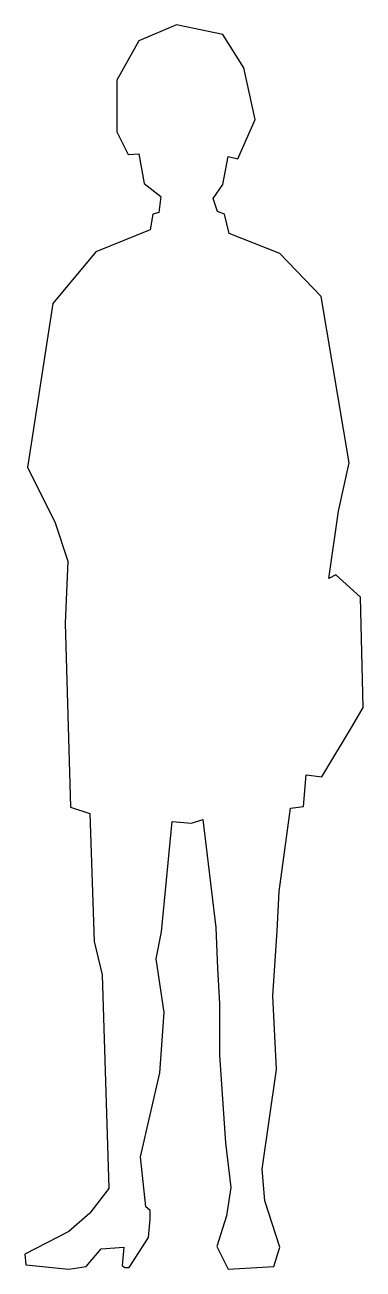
# Model space of a CAD drawing. Extents: x -10274 to -9812, y -4499 to -2798.
import ezdxf

# ---------------------------------------------------------------- set-up
doc = ezdxf.new("R2010")
doc.units = 0
doc.layers.get('0').update_dxf_attribs({"linetype": 'CONTINUOUS'})

msp = doc.modelspace()

# ---------------------------------------------------------------- linework, layer by layer
at = {"color": 0}
msp.add_lwpolyline([(-10003.8, -2811.4), (-10067.2, -2798.2), (-10118.7, -2819.8), (-10148.7, -2873.7), (-10148.7, -2944.3), (-10133.1, -2975.5), (-10118.7, -2974.3), (-10111.5, -3015), (-10088.8, -3032.9), (-10091.2, -3054.5), (-10099.6, -3056.9), (-10103.2, -3078.4), (-10177.4, -3108.4), (-10236.1, -3179), (-10270.8, -3403), (-10233.7, -3477.2), (-10215.7, -3531.1), (-10219.3, -3616.1), (-10212.1, -3867.6), (-10185.8, -3876), (-10179.8, -4050.8), (-10169, -4096.4), (-10159.5, -4388.6), (-10185.8, -4422.1), (-10214.5, -4447.2), (-10274.4, -4478.4), (-10273.2, -4492.7), (-10214.5, -4498.7), (-10190.6, -4495.1), (-10170.2, -4471.2), (-10139.1, -4468.8), (-10141.5, -4493.9), (-10137.9, -4496.3), (-10131.9, -4496.3), (-10105.6, -4455.6), (-10103.2, -4430.5), (-10103.2, -4418.5), (-10109.2, -4413.7), (-10116.3, -4345.4), (-10090, -4230.5), (-10084, -4147.9), (-10094.8, -4074.8), (-10087.6, -4037.7), (-10073.2, -3886.8), (-10046.9, -3889.2), (-10031.3, -3884.4), (-10013.4, -4031.7), (-10011, -4088), (-10008.6, -4135.9), (-10008.6, -4206.5), (-10000.2, -4326.3), (-9993, -4387.4), (-9999, -4425.7), (-10012.2, -4467.6), (-9996.6, -4498.7), (-9934.3, -4495.1), (-9925.9, -4468.8), (-9946.3, -4405.3), (-9949.9, -4362.2), (-9930.7, -4225.7), (-9935.5, -4125.1), (-9929.5, -4036.5), (-9927.1, -3982.6), (-9911.6, -3868.8), (-9893.6, -3866.4), (-9890, -3823.3), (-9868.4, -3825.7), (-9826.5, -3756.3), (-9812.2, -3731.1), (-9815.8, -3580.2), (-9849.6, -3550), (-9849.6, -3550), (-9859, -3555), (-9845.7, -3462.9), (-9831.3, -3397), (-9869.6, -3169.5), (-9925.9, -3110.8), (-9995.4, -3083.2), (-10001.4, -3056.9), (-10011, -3053.3), (-10016.9, -3035.3), (-10003.8, -3016.2), (-9996.6, -2977.9), (-9983.4, -2981.4), (-9959.5, -2927.6), (-9975, -2856.9), (-10003.8, -2811.4), (-10003.8, -2811.4)], dxfattribs=at)

doc.saveas('drawing.dxf')
